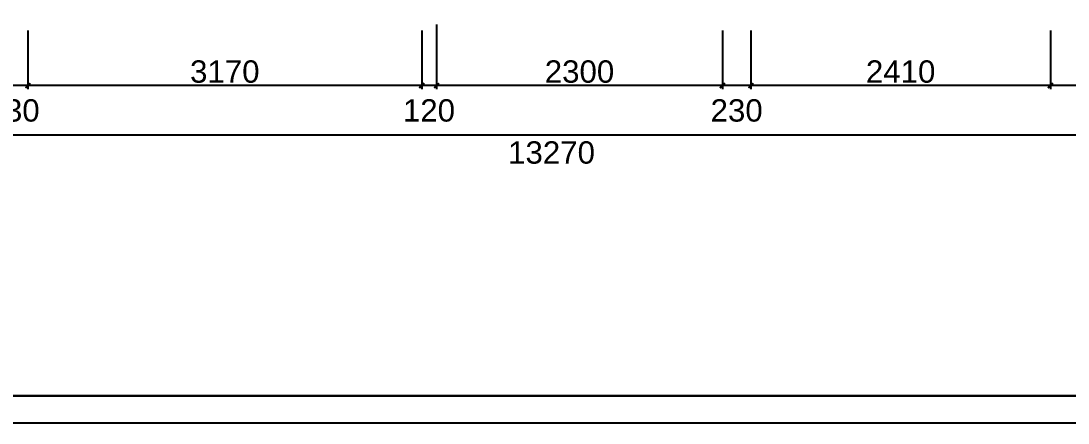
# Model space of a CAD drawing. Header units: millimetres. Extents: x 2919 to 27402, y 1359 to 40342.
# Drawn here: x 10012 to 18441, y 1359 to 4598 of the extents above; entities that cross this region are included whole.
import ezdxf

# ---------------------------------------------------------------- set-up
doc = ezdxf.new("R2010")
doc.units = ezdxf.units.MM
doc.layers.add('DIM', color=1, linetype='Continuous')
doc.styles.get("Standard").update_dxf_attribs({"font": 'arial.ttf'})
doc.dimstyles.new('爱', dxfattribs={"dimtxt": 180, "dimasz": 40, "dimexe": 30, "dimexo": 30, "dimgap": 20, "dimtad": 1, "dimdec": 0, "dimdsep": 46, "dimtxsty": 'Standard', "dimblk": 'ARCHTICK', "dimcen": 2.5, "dimdle": 20, "dimclrd": 3, "dimclre": 3, "dimclrt": 3, "dimadec": 0, "dimazin": 0, "dimtfac": 1, "dimtdec": 0, "dimtmove": 2, "dimatfit": 3, "dimldrblk": 'OPEN90', "dimfxl": 0, "dimarcsym": 0})

# ---------------------------------------------------------------- blocks, each defined once
blk = doc.blocks.new('4a78gf4t8h7y4u874i78478o478op[pp[[p[[')
at = {"layer": 'DIM', "color": 152, "linetype": 'ByBlock'}
for p, q in [((96.27, -286.68), (366.93, -286.68)), ((417.37, -286.68), (96.27, -286.68)), ((420, -290.47), (0, -290.47))]:
    blk.add_line(p, q, dxfattribs=at)
blk = doc.blocks.new('_ArchTick')
at = {"color": 0, "linetype": 'ByBlock', "const_width": 0.4}
blk.add_lwpolyline([(-0.5, -0.5), (0.5, 0.5)], dxfattribs=at)
blk = doc.blocks.new('*D32')
at = {"color": 3, "lineweight": -2, "ltscale": 100, "transparency": 16777216}
for p, q in [((102271, -85662.7), (102271, -86135.8)), ((103171, -85662.7), (103171, -86135.8)), ((103191, -86105.8), (102251, -86105.8))]:
    blk.add_line(p, q, dxfattribs=at)
at = {"layer": 'Defpoints', "color": 0, "ltscale": 100, "transparency": 16777216}
for p in [(102271, -85632.7), (103171, -85632.7), (102271, -86105.8)]:
    blk.add_point(p, dxfattribs=at)
at = {"color": 3, "lineweight": -2, "ltscale": 100, "transparency": 16777216, "xscale": 40, "yscale": 40, "zscale": 40, "rotation": 180}
blk.add_blockref('_ArchTick', (102271, -86105.8), dxfattribs=at)
at = {"color": 3, "lineweight": -2, "ltscale": 100, "transparency": 16777216, "xscale": 40, "yscale": 40, "zscale": 40}
blk.add_blockref('_ArchTick', (103171, -86105.8), dxfattribs=at)
at = {"color": 3, "ltscale": 100, "transparency": 16777216, "insert": (102721, -85993.9), "char_height": 180, "attachment_point": 5}
blk.add_mtext('900', dxfattribs=at)
blk = doc.blocks.new('_Open90')
at = {"color": 0, "linetype": 'ByBlock', "lineweight": -2}
for p, q in [((0, 0), (-1, 0)), ((-0.5, 0.5), (0, 0)), ((0, 0), (-0.5, -0.5))]:
    blk.add_line(p, q, dxfattribs=at)
blk = doc.blocks.new('*D33')
at = {"color": 3, "lineweight": -2, "ltscale": 100, "transparency": 16777216}
for p, q in [((99861, -85662.7), (99861, -86135.8)), ((102271, -85662.7), (102271, -86135.8)), ((102291, -86105.8), (99841, -86105.8))]:
    blk.add_line(p, q, dxfattribs=at)
at = {"layer": 'Defpoints', "color": 0, "ltscale": 100, "transparency": 16777216}
for p in [(99861, -85632.7), (102271, -85632.7), (99861, -86105.8)]:
    blk.add_point(p, dxfattribs=at)
at = {"color": 3, "lineweight": -2, "ltscale": 100, "transparency": 16777216, "xscale": 40, "yscale": 40, "zscale": 40, "rotation": 180}
blk.add_blockref('_ArchTick', (99861, -86105.8), dxfattribs=at)
at = {"color": 3, "lineweight": -2, "ltscale": 100, "transparency": 16777216, "xscale": 40, "yscale": 40, "zscale": 40}
blk.add_blockref('_ArchTick', (102271, -86105.8), dxfattribs=at)
at = {"color": 3, "ltscale": 100, "transparency": 16777216, "insert": (101066, -85993.9), "char_height": 180, "attachment_point": 5}
blk.add_mtext('2410', dxfattribs=at)
blk = doc.blocks.new('*D34')
at = {"color": 3, "lineweight": -2, "ltscale": 100, "transparency": 16777216}
for p, q in [((99631, -85662.7), (99631, -86135.8)), ((99861, -85662.7), (99861, -86135.8)), ((99881, -86105.8), (99611, -86105.8))]:
    blk.add_line(p, q, dxfattribs=at)
at = {"layer": 'Defpoints', "color": 0, "ltscale": 100, "transparency": 16777216}
for p in [(99631, -85632.7), (99861, -85632.7), (99631, -86105.8)]:
    blk.add_point(p, dxfattribs=at)
at = {"color": 3, "lineweight": -2, "ltscale": 100, "transparency": 16777216, "xscale": 40, "yscale": 40, "zscale": 40, "rotation": 180}
blk.add_blockref('_ArchTick', (99631, -86105.8), dxfattribs=at)
at = {"color": 3, "lineweight": -2, "ltscale": 100, "transparency": 16777216, "xscale": 40, "yscale": 40, "zscale": 40}
blk.add_blockref('_ArchTick', (99861, -86105.8), dxfattribs=at)
at = {"color": 3, "ltscale": 100, "transparency": 16777216, "insert": (99746, -86307), "char_height": 180, "attachment_point": 5}
blk.add_mtext('230', dxfattribs=at)
blk = doc.blocks.new('*D35')
at = {"color": 3, "lineweight": -2, "ltscale": 100, "transparency": 16777216}
for p, q in [((97331, -85615), (97331, -86135.8)), ((99631, -85662.7), (99631, -86135.8)), ((99651, -86105.8), (97311, -86105.8))]:
    blk.add_line(p, q, dxfattribs=at)
at = {"layer": 'Defpoints', "color": 0, "ltscale": 100, "transparency": 16777216}
for p in [(97331, -85585), (99631, -85632.7), (97331, -86105.8)]:
    blk.add_point(p, dxfattribs=at)
at = {"color": 3, "lineweight": -2, "ltscale": 100, "transparency": 16777216, "xscale": 40, "yscale": 40, "zscale": 40, "rotation": 180}
blk.add_blockref('_ArchTick', (97331, -86105.8), dxfattribs=at)
at = {"color": 3, "lineweight": -2, "ltscale": 100, "transparency": 16777216, "xscale": 40, "yscale": 40, "zscale": 40}
blk.add_blockref('_ArchTick', (99631, -86105.8), dxfattribs=at)
at = {"color": 3, "ltscale": 100, "transparency": 16777216, "insert": (98481, -85993.8), "char_height": 180, "attachment_point": 5}
blk.add_mtext('2300', dxfattribs=at)
blk = doc.blocks.new('*D36')
at = {"color": 3, "lineweight": -2, "ltscale": 100, "transparency": 16777216}
for p, q in [((97331, -85615), (97331, -86135.8)), ((97211, -85662.7), (97211, -86135.8)), ((97351, -86105.8), (97191, -86105.8))]:
    blk.add_line(p, q, dxfattribs=at)
at = {"layer": 'Defpoints', "color": 0, "ltscale": 100, "transparency": 16777216}
for p in [(97211, -85632.7), (97331, -85585), (97211, -86105.8)]:
    blk.add_point(p, dxfattribs=at)
at = {"color": 3, "lineweight": -2, "ltscale": 100, "transparency": 16777216, "xscale": 40, "yscale": 40, "zscale": 40, "rotation": 180}
blk.add_blockref('_ArchTick', (97211, -86105.8), dxfattribs=at)
at = {"color": 3, "lineweight": -2, "ltscale": 100, "transparency": 16777216, "xscale": 40, "yscale": 40, "zscale": 40}
blk.add_blockref('_ArchTick', (97331, -86105.8), dxfattribs=at)
at = {"color": 3, "ltscale": 100, "transparency": 16777216, "insert": (97269.3, -86307), "char_height": 180, "attachment_point": 5}
blk.add_mtext('120', dxfattribs=at)
blk = doc.blocks.new('*D37')
at = {"color": 3, "lineweight": -2, "ltscale": 100, "transparency": 16777216}
for p, q in [((94041, -85662.7), (94041, -86135.8)), ((97211, -85662.7), (97211, -86135.8)), ((97231, -86105.8), (94021, -86105.8))]:
    blk.add_line(p, q, dxfattribs=at)
at = {"layer": 'Defpoints', "color": 0, "ltscale": 100, "transparency": 16777216}
for p in [(94041, -85632.7), (97211, -85632.7), (94041, -86105.8)]:
    blk.add_point(p, dxfattribs=at)
at = {"color": 3, "lineweight": -2, "ltscale": 100, "transparency": 16777216, "xscale": 40, "yscale": 40, "zscale": 40, "rotation": 180}
blk.add_blockref('_ArchTick', (94041, -86105.8), dxfattribs=at)
at = {"color": 3, "lineweight": -2, "ltscale": 100, "transparency": 16777216, "xscale": 40, "yscale": 40, "zscale": 40}
blk.add_blockref('_ArchTick', (97211, -86105.8), dxfattribs=at)
at = {"color": 3, "ltscale": 100, "transparency": 16777216, "insert": (95626, -85993.8), "char_height": 180, "attachment_point": 5}
blk.add_mtext('3170', dxfattribs=at)
blk = doc.blocks.new('*D38')
at = {"color": 3, "lineweight": -2, "ltscale": 100, "transparency": 16777216}
for p, q in [((93811, -85662.7), (93811, -86135.8)), ((94041, -85662.7), (94041, -86135.8)), ((94061, -86105.8), (93791, -86105.8))]:
    blk.add_line(p, q, dxfattribs=at)
at = {"layer": 'Defpoints', "color": 0, "ltscale": 100, "transparency": 16777216}
for p in [(93811, -85632.7), (94041, -85632.7), (93811, -86105.8)]:
    blk.add_point(p, dxfattribs=at)
at = {"color": 3, "lineweight": -2, "ltscale": 100, "transparency": 16777216, "xscale": 40, "yscale": 40, "zscale": 40, "rotation": 180}
blk.add_blockref('_ArchTick', (93811, -86105.8), dxfattribs=at)
at = {"color": 3, "lineweight": -2, "ltscale": 100, "transparency": 16777216, "xscale": 40, "yscale": 40, "zscale": 40}
blk.add_blockref('_ArchTick', (94041, -86105.8), dxfattribs=at)
at = {"color": 3, "ltscale": 100, "transparency": 16777216, "insert": (93926, -86307), "char_height": 180, "attachment_point": 5}
blk.add_mtext('230', dxfattribs=at)
blk = doc.blocks.new('*D40')
at = {"color": 3, "lineweight": -2, "ltscale": 100, "transparency": 16777216}
for p, q in [((91621, -85662.7), (91621, -86533.5)), ((104891, -85662.7), (104891, -86533.5)), ((91601, -86503.5), (104911, -86503.5))]:
    blk.add_line(p, q, dxfattribs=at)
at = {"layer": 'Defpoints', "color": 0, "ltscale": 100, "transparency": 16777216}
for p in [(91621, -85632.7), (104891, -85632.7), (104891, -86503.5)]:
    blk.add_point(p, dxfattribs=at)
at = {"color": 3, "lineweight": -2, "ltscale": 100, "transparency": 16777216, "xscale": 40, "yscale": 40, "zscale": 40, "rotation": 180}
blk.add_blockref('_ArchTick', (91621, -86503.5), dxfattribs=at)
at = {"color": 3, "lineweight": -2, "ltscale": 100, "transparency": 16777216, "xscale": 40, "yscale": 40, "zscale": 40}
blk.add_blockref('_ArchTick', (104891, -86503.5), dxfattribs=at)
at = {"color": 3, "ltscale": 100, "transparency": 16777216, "insert": (98256, -86645.8), "char_height": 180, "attachment_point": 5}
blk.add_mtext('13270', dxfattribs=at)
blk = doc.blocks.new('sfghdj')
at = {"color": 3, "ltscale": 100}
for base, p1, p2, picture, middle in [((104891, -86503.5), (91621, -85632.7), (104891, -85632.7), '*D40', (98256, -86645.8)), ((93811, -86105.8), (94041, -85632.7), (93811, -85632.7), '*D38', (93926, -86307)), ((97211, -86105.8), (97331, -85585), (97211, -85632.7), '*D36', (97269.3, -86307)), ((99631, -86105.8), (99861, -85632.7), (99631, -85632.7), '*D34', (99746, -86307))]:
    dim = blk.add_linear_dim(base=base, p1=p1, p2=p2, angle=180, dimstyle='爱', dxfattribs=at)
    dim.commit()
    dim.dimension.update_dxf_attribs({"geometry": picture, "text_midpoint": middle, "dimtype": 128})
for base, p1, p2, picture, middle in [((94041, -86105.8), (97211, -85632.7), (94041, -85632.7), '*D37', (95626, -85993.8)), ((97331, -86105.8), (99631, -85632.7), (97331, -85585), '*D35', (98481, -85993.8)), ((99861, -86105.8), (102271, -85632.7), (99861, -85632.7), '*D33', (101066, -85993.9)), ((102271, -86105.8), (103171, -85632.7), (102271, -85632.7), '*D32', (102721, -85993.9))]:
    dim = blk.add_linear_dim(base=base, p1=p1, p2=p2, angle=180, dimstyle='爱', dxfattribs=at)
    dim.commit()
    dim.dimension.update_dxf_attribs({"geometry": picture, "text_midpoint": middle})

msp = doc.modelspace()

# ---------------------------------------------------------------- block references
at = {"color": 6}
msp.add_blockref('sfghdj', (-83972.5, 90182.8), dxfattribs=at)
at = {"layer": 'DIM', "xscale": 58.29279913964817, "yscale": 58.29279913964817, "zscale": 58.29279913964817}
msp.add_blockref('4a78gf4t8h7y4u874i78478o478op[pp[[p[[', (2918.9, 18290.9), dxfattribs=at)

doc.saveas('drawing.dxf')
